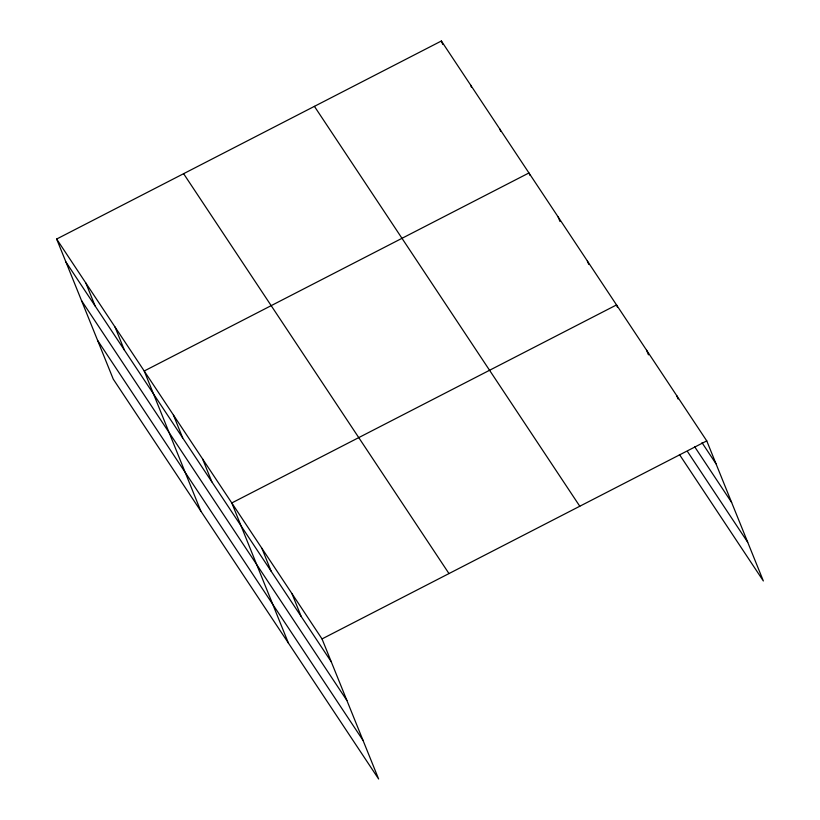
<?xml version="1.0" encoding="UTF-8"?>
<svg xmlns="http://www.w3.org/2000/svg" width="820" height="820" viewBox="0 0 820 820"><rect width="100%" height="100%" fill="white"/><g stroke="black" fill="none" stroke-linecap="round" stroke-linejoin="round"><path stroke-width="1.23" d="M56.652 239.04L322.024 638.923L378.625 779L113.242 379.117L56.652 239.04L441.375 41L706.758 440.883L763.348 580.96L679.421 454.485M322.024 638.923L706.758 440.883M702.012 442.687L716.003 463.771M694.56 446.582L731.624 502.445M687.57 451.646L747.727 542.286M314.419 106.354L579.791 506.237M183.608 173.686L448.981 573.569M65.897 261.928L331.27 661.812M81.518 300.602L346.901 700.485M97.621 340.443L362.993 740.327M676.684 395.558L678.068 398.991M646.601 350.242L648.456 354.824M617.45 307.213L616.527 304.927L231.793 502.957L288.394 643.044M587.335 260.934L588.719 264.368M558.143 216.951L559.999 221.523M529.884 175.254L528.951 172.958L144.228 370.999L200.818 511.075M499.759 128.976L500.692 131.261M470.567 84.983L471.5 87.279M441.375 41L442.769 44.434M291.951 593.598L301.196 616.486M261.877 548.283L271.123 571.171M202.601 458.974L211.857 481.863M173.409 414.992L182.665 437.88M115.036 327.016L124.281 349.904M85.844 283.023L95.089 305.911"/></g></svg>
